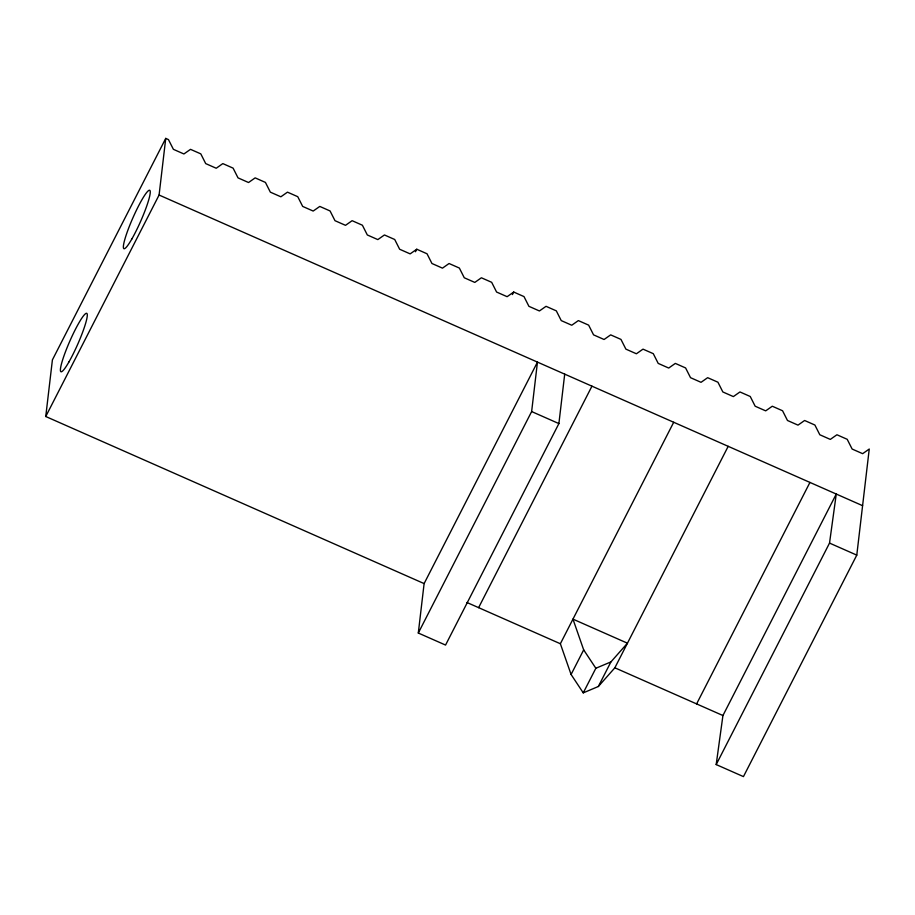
<?xml version="1.0" encoding="UTF-8"?>
<svg xmlns="http://www.w3.org/2000/svg" width="915" height="915" viewBox="0 0 915 915"><rect width="100%" height="100%" fill="white"/><g stroke="black" fill="none" stroke-linecap="round" stroke-linejoin="round"><path stroke-width="1.37" d="M564.704 374.132L558.893 423.588L445.559 645.064L418.304 633.031L424.114 583.587L45.75 416.508L52.407 359.881L165.741 138.394L168.463 139.606L173.393 149.328L183.904 153.972L190.514 149.339L200.797 153.869L205.703 163.602L216.226 168.246L222.825 163.602L233.108 168.143L238.026 177.876L248.548 182.52L255.159 177.876L265.43 182.417L270.348 192.15L280.871 196.794L287.47 192.15L297.752 196.691L302.671 206.413L313.182 211.056L319.793 206.424L330.075 210.965L334.993 220.687L345.515 225.33L352.115 220.687L362.397 225.227L367.315 234.961L377.826 239.604L384.437 234.961L394.72 239.501L399.638 249.235L410.149 253.878L416.76 249.235L427.031 253.775L431.949 263.497L442.471 268.152L449.071 263.509L459.353 268.049L464.271 277.771L474.794 282.415L481.393 277.783L491.675 282.312L496.593 292.045L507.116 296.689L513.715 292.045L523.998 296.586L528.916 306.319L539.427 310.963L546.038 306.319L556.32 310.86L561.238 320.593L571.749 325.237L578.36 320.593L588.642 325.134L593.561 334.856L604.072 339.499L610.682 334.867L620.965 339.408L625.883 349.13L636.394 353.773L643.005 349.141L653.287 353.67L658.205 363.404L668.716 368.047L675.327 363.404L685.598 367.944L690.528 377.678L701.039 382.321L707.65 377.678L717.932 382.218L722.839 391.952L733.361 396.595L739.961 391.952L750.243 396.492L755.161 406.214L765.683 410.858L772.294 406.226L782.565 410.766L787.483 420.488L798.006 425.132L804.605 420.488L814.888 425.029L819.806 434.762L830.317 439.406L836.928 434.762L847.21 439.303L852.128 449.036L862.651 453.68L869.25 449.036L856.783 555.119L743.449 776.606L716.193 764.574L722.93 715.53L836.264 494.054L829.528 543.087L716.193 764.574M45.75 416.508L159.084 195.032L165.741 138.394M418.304 633.031L531.638 411.556L537.46 362.1L424.114 583.587M415.456 251.762L416.76 249.235M512.423 294.584L513.715 292.045M478.614 607.651L591.948 386.164M728.191 446.326L614.857 667.801L598.33 686.513L583.255 692.861L571.086 674.481L560.369 643.748L673.703 422.261M571.086 674.481L583.678 649.879L572.962 619.135L627.45 643.199L610.923 661.911L598.33 686.513M583.255 692.861L595.848 668.259L610.923 661.911M696.612 703.898L809.947 482.422M159.084 195.032L862.593 505.675M531.638 411.556L558.893 423.588M829.528 543.087L856.783 555.119M466.936 602.493L560.369 643.748M614.857 667.801L722.93 715.53M583.678 649.879L595.848 668.259M131.852 238.975A31.934 4.243 -66.2 0 0 150.129 190.869A31.934 4.243 -66.2 0 0 128.432 228.727A31.934 4.243 -66.2 0 0 131.852 238.975M68.888 362.02A31.934 4.243 -66.2 0 0 87.165 313.914A31.934 4.243 -66.2 0 0 65.468 351.772A31.934 4.243 -66.2 0 0 68.888 362.02"/></g></svg>
